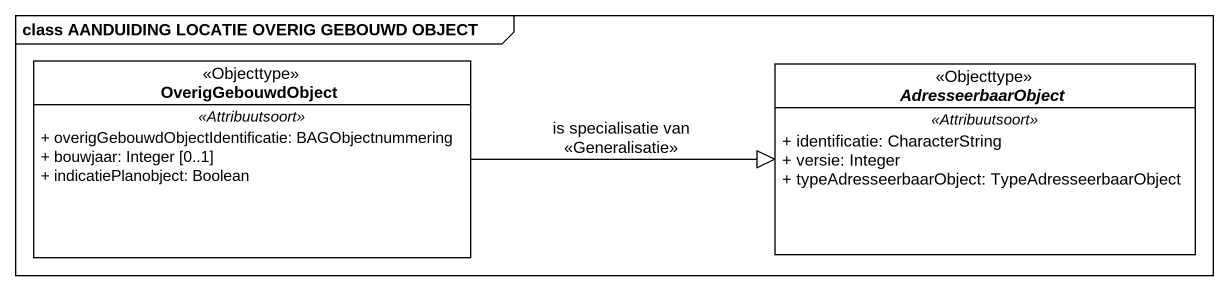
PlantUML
@startuml
mainframe class AANDUIDING LOCATIE OVERIG GEBOUWD OBJECT
hide circle
hide empty members
skinparam classAttributeIconSize 0
class OverigGebouwdObject <<Objecttype>> {
  .. <<Attribuutsoort>> ..
  + overigGebouwdObjectIdentificatie: BAGObjectnummering
  + bouwjaar: Integer [0..1]
  + indicatiePlanobject: Boolean
}
abstract class AdresseerbaarObject <<Objecttype>> {
  .. <<Attribuutsoort>> ..
  + identificatie: CharacterString
  + versie: Integer
  + typeAdresseerbaarObject: TypeAdresseerbaarObject
}
OverigGebouwdObject -right-|> AdresseerbaarObject : is specialisatie van\n<<Generalisatie>>
@enduml
